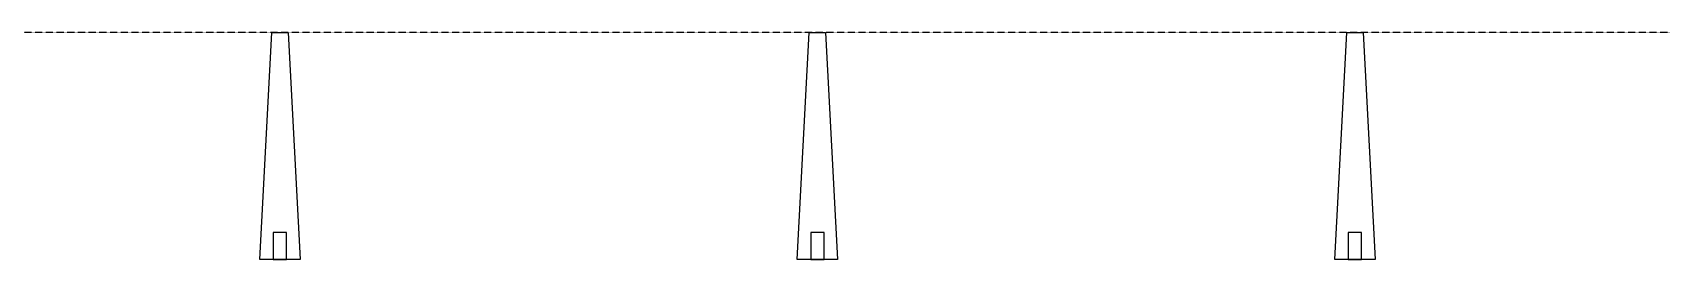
# Model space of a CAD drawing. Header units: millimetres. Extents: x -287396 to 401320, y -174247 to 142644.
# Drawn here: x -221815 to -203633, y 35580 to 38110 of the extents above; entities that cross this region are included whole.
import ezdxf

# ---------------------------------------------------------------- set-up
doc = ezdxf.new("R2010")
doc.units = ezdxf.units.MM
doc.header["$LTSCALE"] = 2.5
doc.linetypes.add('HIDDEN', pattern=[0.375, 0.25, -0.125])
doc.linetypes.add('HIDDENX2', pattern=[0.75, 0.5, -0.25])
for name, color, linetype in [('PAREDE', 4, 'Continuous'), ('PILAR', 160, 'Continuous'), ('PROJ COBERTA', 8, 'HIDDENX2')]:
    doc.layers.add(name, color=color, linetype=linetype)

msp = doc.modelspace()

# ---------------------------------------------------------------- linework, layer by layer
at = {"layer": 'PAREDE'}
for points in [[(-218829.24, 35579.989), (-219279.24, 35579.989), (-219145.84, 38109.989), (-218962.64, 38109.989)], [(-212829.24, 35579.989), (-213279.24, 35579.989), (-213145.84, 38109.989), (-212962.64, 38109.989)], [(-207279.24, 35579.989), (-207145.84, 38109.989), (-206962.64, 38109.989), (-206829.24, 35579.989)]]:
    msp.add_lwpolyline(points, close=True, dxfattribs=at)
at = {"layer": 'PILAR'}
for p, q in [((-219129.24, 35579.989), (-218979.24, 35579.989)), ((-213129.24, 35579.989), (-212979.24, 35579.989)), ((-207129.24, 35579.989), (-206979.24, 35579.989))]:
    msp.add_line(p, q, dxfattribs=at)
for points in [[(-218979.24, 35579.989), (-218979.24, 35879.989), (-219129.24, 35879.989), (-219129.24, 35579.989)], [(-212979.24, 35579.989), (-212979.24, 35879.989), (-213129.24, 35879.989), (-213129.24, 35579.989)], [(-206979.24, 35579.989), (-206979.24, 35879.989), (-207129.24, 35879.989), (-207129.24, 35579.989)]]:
    msp.add_lwpolyline(points, dxfattribs=at)
at = {"layer": 'PROJ COBERTA', "linetype": 'HIDDEN'}
msp.add_line((-186762.64, 38109.989), (-251329.448, 38109.989), dxfattribs=at)

doc.saveas('drawing.dxf')
